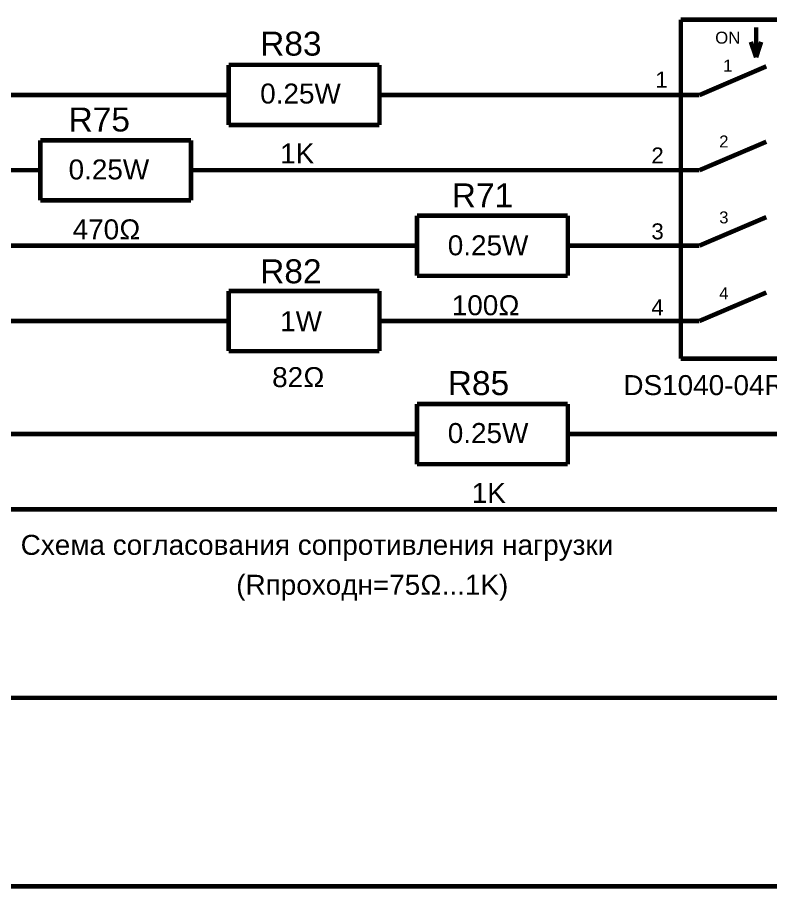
# Model space of a CAD drawing. Header units: millimetres. Extents: x -2024 to 917, y -725 to 13.
# Drawn here: x 760.4 to 810.4, y -446.4 to -388.7 of the extents above; entities that cross this region are included whole.
import ezdxf

# ---------------------------------------------------------------- set-up
doc = ezdxf.new("R2010")
doc.units = ezdxf.units.MM
doc.layers.add('Sheet', color=255, linetype='Continuous')
doc.styles.get("Standard").update_dxf_attribs({"font": 'arial.ttf'})

msp = doc.modelspace()

# ---------------------------------------------------------------- linework, layer by layer
at = {"layer": 'Sheet', "const_width": 0.3}
for points in [[(811.92, -388.801), (804.422, -388.801)], [(804.422, -388.801), (804.422, -411.288)], [(809.421, -389.298), (809.421, -391.301)], [(809.421, -391.301), (809.073, -390.275)], [(809.752, -390.275), (809.421, -391.301)], [(774.432, -391.798), (774.432, -395.789)], [(774.432, -391.798), (784.429, -391.798)], [(784.429, -391.798), (784.429, -395.789)], [(805.664, -393.802), (810.099, -391.897)], [(746.941, -403.787), (744.441, -403.787), (744.441, -398.786), (744.441, -393.802), (771.933, -393.802)], [(774.432, -393.802), (771.933, -393.802)], [(784.429, -393.802), (786.928, -393.802)], [(786.928, -393.802), (801.923, -393.802)], [(804.422, -393.802), (801.923, -393.802)], [(804.422, -393.802), (805.664, -393.802)], [(774.432, -395.789), (784.429, -395.789)], [(761.936, -396.799), (761.936, -400.789)], [(761.936, -396.799), (771.933, -396.799)], [(771.933, -396.799), (771.933, -400.789)], [(805.664, -398.786), (810.099, -396.898)], [(761.936, -398.786), (759.437, -398.786)], [(771.933, -398.786), (774.432, -398.786)], [(774.432, -398.786), (801.923, -398.786)], [(804.422, -398.786), (801.923, -398.786)], [(804.422, -398.786), (805.664, -398.786)], [(761.936, -400.789), (771.933, -400.789)], [(786.928, -401.8), (786.928, -405.79)], [(786.928, -401.8), (796.925, -401.8)], [(796.925, -401.8), (796.925, -405.79)], [(805.664, -403.787), (810.099, -401.899)], [(771.933, -408.787), (744.441, -408.787), (744.441, -403.787)], [(759.437, -403.787), (761.936, -403.787)], [(761.936, -403.787), (784.429, -403.787)], [(786.928, -403.787), (784.429, -403.787)], [(796.925, -403.787), (799.424, -403.787)], [(799.424, -403.787), (801.923, -403.787)], [(804.422, -403.787), (801.923, -403.787)], [(804.422, -403.787), (805.664, -403.787)], [(786.928, -405.79), (796.925, -405.79)], [(774.432, -406.8), (774.432, -410.791)], [(774.432, -406.8), (784.429, -406.8)], [(784.429, -406.8), (784.429, -410.791)], [(805.664, -408.787), (810.099, -406.9)], [(744.441, -408.787), (744.441, -416.289), (784.429, -416.289)], [(774.432, -408.787), (771.933, -408.787)], [(784.429, -408.787), (786.928, -408.787)], [(801.923, -408.787), (786.928, -408.787)], [(799.424, -416.289), (816.918, -416.289), (816.918, -408.787)], [(804.422, -408.787), (801.923, -408.787)], [(804.422, -408.787), (805.664, -408.787)], [(774.432, -410.791), (784.429, -410.791)], [(804.422, -411.288), (811.92, -411.288)], [(786.928, -414.302), (786.928, -418.292)], [(786.928, -414.302), (796.925, -414.302)], [(796.925, -414.302), (796.925, -418.292)], [(786.928, -416.289), (784.429, -416.289)], [(796.925, -416.289), (799.424, -416.289)], [(786.928, -418.292), (796.925, -418.292)], [(759.437, -421.289), (761.936, -421.289)], [(761.936, -421.289), (876.883, -421.289)], [(876.883, -433.791), (694.474, -433.791)], [(876.883, -446.293), (694.474, -446.293)]]:
    msp.add_lwpolyline(points, dxfattribs=at)

# ---------------------------------------------------------------- texts
at = {"layer": 'Sheet'}
for s, height, p in [('R83', 1.5897, (776.517, -391.185)), ('ON', 0.7948, (806.706, -390.391)), ('1', 0.795, (807.236, -392.245)), ('1', 1.06, (802.734, -393.305)), ('0.25W', 1.3247, (776.517, -394.365)), ('R75', 1.5897, (763.806, -396.219)), ('1K', 1.3247, (777.841, -398.339)), ('2', 0.795, (806.971, -397.279)), ('2', 1.06, (802.469, -398.339)), ('0.25W', 1.3247, (763.806, -399.399)), ('R71', 1.5897, (789.229, -401.253)), ('3', 0.795, (806.971, -402.313)), ('470Ω', 1.3247, (764.071, -403.373)), ('3', 1.06, (802.469, -403.373)), ('0.25W', 1.3247, (788.964, -404.432)), ('R82', 1.5897, (776.517, -406.287)), ('4', 0.795, (806.971, -407.347)), ('100Ω', 1.3247, (789.229, -408.407)), ('4', 1.06, (802.469, -408.407)), ('1W', 1.3247, (777.841, -409.466)), ('82Ω', 1.3247, (777.312, -413.176)), ('R85', 1.5897, (788.964, -413.705)), ('DS1040-04RN', 1.32471, (800.616, -413.705)), ('0.25W', 1.3247, (788.964, -416.885)), ('1K', 1.3247, (790.553, -420.859)), ('Схема согласования сопротивления нагрузки ', 1.32471, (760.628, -424.303)), ('(Rпроходн=75Ω...1K)', 1.32471, (774.928, -426.953))]:
    msp.add_text(s, height=height, dxfattribs=at).set_placement(p)

doc.saveas('drawing.dxf')
